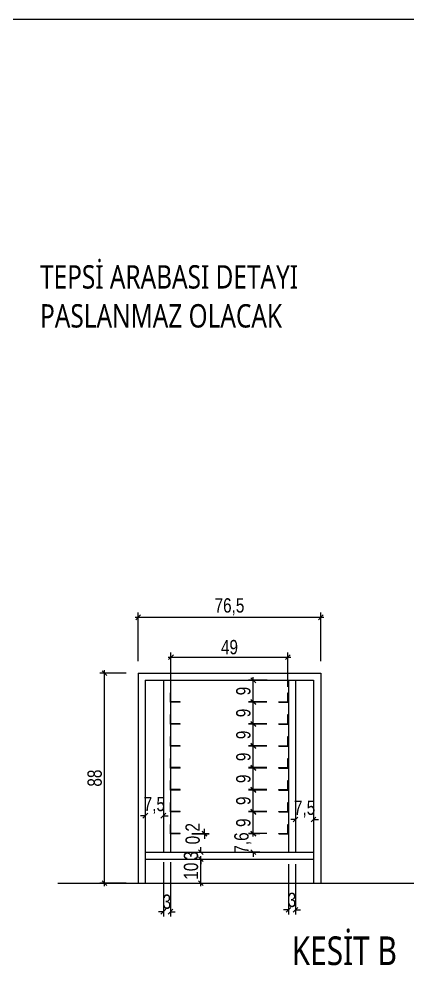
# Model space of a CAD drawing. Header units: millimetres. Extents: x 41040 to 41919, y 7009 to 7815.
# Drawn here: x 41462.3 to 41625, y 7410.8 to 7815.5 of the extents above; entities that cross this region are included whole.
import ezdxf

# ---------------------------------------------------------------- set-up
doc = ezdxf.new("R2010")
doc.units = ezdxf.units.MM
for name, color, linetype, lineweight in [('BO_Duvar', 6, 'Continuous', 25), ('olcu', 251, 'Continuous', 20), ('t_mutfak ekipmanları', 167, 'Continuous', 25), ('text', 1, 'Continuous', 20)]:
    doc.layers.add(name, color=color, linetype=linetype, lineweight=lineweight)
doc.styles.add('ATU', font='GOTHIC.TTF', dxfattribs={"width": 0.8})
doc.styles.add('UBN', font='GOTHIC.TTF', dxfattribs={"width": 0.8})
doc.dimstyles.new('U_DIM_1_20', dxfattribs={"dimtxt": 6, "dimasz": 2, "dimexe": 2, "dimexo": 5, "dimgap": 1, "dimtad": 1, "dimdec": 1, "dimzin": 11, "dimtxsty": 'ATU', "dimblk": 'OBLIQUE', "dimcen": 1.5, "dimdle": 1.25, "dimclrd": 251, "dimclre": 251, "dimclrt": 1, "dimadec": 0, "dimazin": 0, "dimtfac": 1.25, "dimtdec": 1, "dimtix": 1, "dimtofl": 0, "dimtmove": 1, "dimatfit": 3, "dimldrblk": 'OBLIQUE', "dimfxl": 5, "dimtolj": 1, "dimtzin": 0, "dimarcsym": 0})

# ---------------------------------------------------------------- blocks, each defined once
blk = doc.blocks.new('_Oblique')
at = {"color": 0, "linetype": 'ByBlock', "lineweight": -2}
blk.add_line((-0.5, -0.5), (0.5, 0.5), dxfattribs=at)
blk = doc.blocks.new('*D2374')
at = {"layer": 'Defpoints', "color": 0, "transparency": 16777216}
for p in [(41533.75, 7463.41), (41538.41, 7463.41), (41533.75, 7453.41)]:
    blk.add_point(p, dxfattribs=at)
at = {"layer": 'olcu', "color": 251, "lineweight": -2, "transparency": 16777216}
for p, q in [((41538.41, 7452.16), (41538.41, 7464.66)), ((41538.75, 7463.41), (41540.41, 7463.41)), ((41538.75, 7453.41), (41540.41, 7453.41))]:
    blk.add_line(p, q, dxfattribs=at)
at = {"layer": 'olcu', "color": 251, "lineweight": -2, "transparency": 16777216, "xscale": 2, "yscale": 2, "zscale": 2}
for p, rotation in [((41538.41, 7463.41), 90), ((41538.41, 7453.41), 270)]:
    blk.add_blockref('_Oblique', p, dxfattribs=dict(at, rotation=rotation))
at = {"layer": 'olcu', "color": 1, "transparency": 16777216, "insert": (41534.26, 7458.41), "char_height": 6, "attachment_point": 5, "rotation": 90, "style": 'ATU'}
blk.add_mtext('\\A1;10', dxfattribs=at)
blk = doc.blocks.new('*D2375')
at = {"layer": 'Defpoints', "color": 0, "transparency": 16777216}
for p in [(41538.41, 7466.41), (41539.12, 7466.41), (41539.12, 7463.41)]:
    blk.add_point(p, dxfattribs=at)
at = {"layer": 'olcu', "color": 251, "lineweight": -2, "transparency": 16777216}
for p, q in [((41534.12, 7466.41), (41536.41, 7466.41)), ((41538.41, 7466.41), (41538.41, 7468.41)), ((41534.12, 7463.41), (41536.41, 7463.41)), ((41538.41, 7463.41), (41538.41, 7461.41))]:
    blk.add_line(p, q, dxfattribs=at)
at = {"layer": 'olcu', "color": 251, "lineweight": -2, "transparency": 16777216, "xscale": 2, "yscale": 2, "zscale": 2}
for p, rotation in [((41538.41, 7466.41), 270), ((41538.41, 7463.41), 90)]:
    blk.add_blockref('_Oblique', p, dxfattribs=dict(at, rotation=rotation))
at = {"layer": 'olcu', "color": 1, "transparency": 16777216, "insert": (41534.26, 7464.91), "char_height": 6, "attachment_point": 5, "rotation": 90, "style": 'ATU'}
blk.add_mtext('\\A1;3', dxfattribs=at)
blk = doc.blocks.new('*D2376')
at = {"layer": 'Defpoints', "color": 0, "transparency": 16777216}
for p in [(41568.07, 7474.01), (41560.36, 7466.41), (41568.07, 7466.41)]:
    blk.add_point(p, dxfattribs=at)
at = {"layer": 'olcu', "color": 251, "lineweight": -2, "transparency": 16777216}
for p, q in [((41563.07, 7474.01), (41558.36, 7474.01)), ((41560.36, 7474.01), (41560.36, 7476.01)), ((41563.07, 7466.41), (41558.36, 7466.41)), ((41560.36, 7466.41), (41560.36, 7464.41))]:
    blk.add_line(p, q, dxfattribs=at)
at = {"layer": 'olcu', "color": 251, "lineweight": -2, "transparency": 16777216, "xscale": 2, "yscale": 2, "zscale": 2}
for p, rotation in [((41560.36, 7474.01), 270), ((41560.36, 7466.41), 90)]:
    blk.add_blockref('_Oblique', p, dxfattribs=dict(at, rotation=rotation))
at = {"layer": 'olcu', "color": 1, "transparency": 16777216, "insert": (41555.93, 7470.21), "char_height": 6, "attachment_point": 5, "rotation": 90, "style": 'ATU'}
blk.add_mtext('\\A1;7,6', dxfattribs=at)
blk = doc.blocks.new('*D2377')
at = {"layer": 'Defpoints', "color": 0, "transparency": 16777216}
for p in [(41529.66, 7474.21), (41529.66, 7474.01), (41539.9, 7474.21)]:
    blk.add_point(p, dxfattribs=at)
at = {"layer": 'olcu', "color": 251, "lineweight": -2, "transparency": 16777216}
for p, q in [((41534.66, 7474.21), (41541.9, 7474.21)), ((41534.66, 7474.01), (41541.9, 7474.01)), ((41539.9, 7474.21), (41539.9, 7476.21)), ((41539.9, 7474.01), (41539.9, 7472.01))]:
    blk.add_line(p, q, dxfattribs=at)
at = {"layer": 'olcu', "color": 251, "lineweight": -2, "transparency": 16777216, "xscale": 2, "yscale": 2, "zscale": 2}
for p, rotation in [((41539.9, 7474.21), 270), ((41539.9, 7474.01), 90)]:
    blk.add_blockref('_Oblique', p, dxfattribs=dict(at, rotation=rotation))
at = {"layer": 'olcu', "color": 1, "transparency": 16777216, "insert": (41535.47, 7474.11), "char_height": 6, "attachment_point": 5, "rotation": 90, "style": 'ATU'}
blk.add_mtext('\\A1;0,2', dxfattribs=at)
blk = doc.blocks.new('*D2378')
at = {"layer": 'Defpoints', "color": 0, "transparency": 16777216}
for p in [(41560.36, 7483.21), (41571.06, 7483.21), (41571.06, 7474.21)]:
    blk.add_point(p, dxfattribs=at)
at = {"layer": 'olcu', "color": 251, "lineweight": -2, "transparency": 16777216}
for p, q in [((41566.06, 7483.21), (41558.36, 7483.21)), ((41560.36, 7472.96), (41560.36, 7484.46)), ((41566.06, 7474.21), (41558.36, 7474.21))]:
    blk.add_line(p, q, dxfattribs=at)
at = {"layer": 'olcu', "color": 251, "lineweight": -2, "transparency": 16777216, "xscale": 2, "yscale": 2, "zscale": 2}
for p, rotation in [((41560.36, 7483.21), 90), ((41560.36, 7474.21), 270)]:
    blk.add_blockref('_Oblique', p, dxfattribs=dict(at, rotation=rotation))
at = {"layer": 'olcu', "color": 1, "transparency": 16777216, "insert": (41556.21, 7478.71), "char_height": 6, "attachment_point": 5, "rotation": 90, "style": 'ATU'}
blk.add_mtext('\\A1;9', dxfattribs=at)
blk = doc.blocks.new('*D2379')
at = {"layer": 'Defpoints', "color": 0, "transparency": 16777216}
for p in [(41560.36, 7492.41), (41571.06, 7492.41), (41571.06, 7483.41)]:
    blk.add_point(p, dxfattribs=at)
at = {"layer": 'olcu', "color": 251, "lineweight": -2, "transparency": 16777216}
for p, q in [((41566.06, 7492.41), (41558.36, 7492.41)), ((41560.36, 7482.16), (41560.36, 7493.66)), ((41566.06, 7483.41), (41558.36, 7483.41))]:
    blk.add_line(p, q, dxfattribs=at)
at = {"layer": 'olcu', "color": 251, "lineweight": -2, "transparency": 16777216, "xscale": 2, "yscale": 2, "zscale": 2}
for p, rotation in [((41560.36, 7492.41), 90), ((41560.36, 7483.41), 270)]:
    blk.add_blockref('_Oblique', p, dxfattribs=dict(at, rotation=rotation))
at = {"layer": 'olcu', "color": 1, "transparency": 16777216, "insert": (41556.21, 7487.91), "char_height": 6, "attachment_point": 5, "rotation": 90, "style": 'ATU'}
blk.add_mtext('\\A1;9', dxfattribs=at)
blk = doc.blocks.new('*D2380')
at = {"layer": 'Defpoints', "color": 0, "transparency": 16777216}
for p in [(41560.36, 7501.61), (41571.06, 7501.61), (41571.06, 7492.61)]:
    blk.add_point(p, dxfattribs=at)
at = {"layer": 'olcu', "color": 251, "lineweight": -2, "transparency": 16777216}
for p, q in [((41560.36, 7491.36), (41560.36, 7502.86)), ((41566.06, 7501.61), (41558.36, 7501.61)), ((41566.06, 7492.61), (41558.36, 7492.61))]:
    blk.add_line(p, q, dxfattribs=at)
at = {"layer": 'olcu', "color": 251, "lineweight": -2, "transparency": 16777216, "xscale": 2, "yscale": 2, "zscale": 2}
for p, rotation in [((41560.36, 7501.61), 90), ((41560.36, 7492.61), 270)]:
    blk.add_blockref('_Oblique', p, dxfattribs=dict(at, rotation=rotation))
at = {"layer": 'olcu', "color": 1, "transparency": 16777216, "insert": (41556.21, 7497.11), "char_height": 6, "attachment_point": 5, "rotation": 90, "style": 'ATU'}
blk.add_mtext('\\A1;9', dxfattribs=at)
blk = doc.blocks.new('*D2381')
at = {"layer": 'Defpoints', "color": 0, "transparency": 16777216}
for p in [(41560.36, 7510.81), (41571.06, 7510.81), (41571.06, 7501.81)]:
    blk.add_point(p, dxfattribs=at)
at = {"layer": 'olcu', "color": 251, "lineweight": -2, "transparency": 16777216}
for p, q in [((41566.06, 7510.81), (41558.36, 7510.81)), ((41560.36, 7500.56), (41560.36, 7512.06)), ((41566.06, 7501.81), (41558.36, 7501.81))]:
    blk.add_line(p, q, dxfattribs=at)
at = {"layer": 'olcu', "color": 251, "lineweight": -2, "transparency": 16777216, "xscale": 2, "yscale": 2, "zscale": 2}
for p, rotation in [((41560.36, 7510.81), 90), ((41560.36, 7501.81), 270)]:
    blk.add_blockref('_Oblique', p, dxfattribs=dict(at, rotation=rotation))
at = {"layer": 'olcu', "color": 1, "transparency": 16777216, "insert": (41556.21, 7506.31), "char_height": 6, "attachment_point": 5, "rotation": 90, "style": 'ATU'}
blk.add_mtext('\\A1;9', dxfattribs=at)
blk = doc.blocks.new('*D2382')
at = {"layer": 'Defpoints', "color": 0, "transparency": 16777216}
for p in [(41560.36, 7520.01), (41571.06, 7520.01), (41571.06, 7511.01)]:
    blk.add_point(p, dxfattribs=at)
at = {"layer": 'olcu', "color": 251, "lineweight": -2, "transparency": 16777216}
for p, q in [((41566.06, 7520.01), (41558.36, 7520.01)), ((41560.36, 7509.76), (41560.36, 7521.26)), ((41566.06, 7511.01), (41558.36, 7511.01))]:
    blk.add_line(p, q, dxfattribs=at)
at = {"layer": 'olcu', "color": 251, "lineweight": -2, "transparency": 16777216, "xscale": 2, "yscale": 2, "zscale": 2}
for p, rotation in [((41560.36, 7520.01), 90), ((41560.36, 7511.01), 270)]:
    blk.add_blockref('_Oblique', p, dxfattribs=dict(at, rotation=rotation))
at = {"layer": 'olcu', "color": 1, "transparency": 16777216, "insert": (41556.21, 7515.51), "char_height": 6, "attachment_point": 5, "rotation": 90, "style": 'ATU'}
blk.add_mtext('\\A1;9', dxfattribs=at)
blk = doc.blocks.new('*D2383')
at = {"layer": 'Defpoints', "color": 0, "transparency": 16777216}
for p in [(41560.36, 7529.21), (41571.06, 7529.21), (41571.06, 7520.21)]:
    blk.add_point(p, dxfattribs=at)
at = {"layer": 'olcu', "color": 251, "lineweight": -2, "transparency": 16777216}
for p, q in [((41566.06, 7529.21), (41558.36, 7529.21)), ((41560.36, 7518.96), (41560.36, 7530.46)), ((41566.06, 7520.21), (41558.36, 7520.21))]:
    blk.add_line(p, q, dxfattribs=at)
at = {"layer": 'olcu', "color": 251, "lineweight": -2, "transparency": 16777216, "xscale": 2, "yscale": 2, "zscale": 2}
for p, rotation in [((41560.36, 7529.21), 90), ((41560.36, 7520.21), 270)]:
    blk.add_blockref('_Oblique', p, dxfattribs=dict(at, rotation=rotation))
at = {"layer": 'olcu', "color": 1, "transparency": 16777216, "insert": (41556.21, 7524.71), "char_height": 6, "attachment_point": 5, "rotation": 90, "style": 'ATU'}
blk.add_mtext('\\A1;9', dxfattribs=at)
blk = doc.blocks.new('*D2384')
at = {"layer": 'Defpoints', "color": 0, "transparency": 16777216}
for p in [(41560.36, 7538.41), (41571.17, 7538.41), (41571.06, 7529.41)]:
    blk.add_point(p, dxfattribs=at)
at = {"layer": 'olcu', "color": 251, "lineweight": -2, "transparency": 16777216}
for p, q in [((41560.36, 7528.16), (41560.36, 7539.66)), ((41566.17, 7538.41), (41558.36, 7538.41)), ((41566.06, 7529.41), (41558.36, 7529.41))]:
    blk.add_line(p, q, dxfattribs=at)
at = {"layer": 'olcu', "color": 251, "lineweight": -2, "transparency": 16777216, "xscale": 2, "yscale": 2, "zscale": 2}
for p, rotation in [((41560.36, 7538.41), 90), ((41560.36, 7529.41), 270)]:
    blk.add_blockref('_Oblique', p, dxfattribs=dict(at, rotation=rotation))
at = {"layer": 'olcu', "color": 1, "transparency": 16777216, "insert": (41556.21, 7533.91), "char_height": 6, "attachment_point": 5, "rotation": 90, "style": 'ATU'}
blk.add_mtext('\\A1;9', dxfattribs=at)
blk = doc.blocks.new('*D2391')
at = {"layer": 'Defpoints', "color": 0, "transparency": 16777216}
for p in [(41574.86, 7548.13), (41525.86, 7530.61), (41574.86, 7530.61)]:
    blk.add_point(p, dxfattribs=at)
at = {"layer": 'olcu', "color": 251, "lineweight": -2, "transparency": 16777216}
for p, q in [((41524.61, 7548.13), (41576.11, 7548.13)), ((41525.86, 7535.61), (41525.86, 7550.13)), ((41574.86, 7535.61), (41574.86, 7550.13))]:
    blk.add_line(p, q, dxfattribs=at)
at = {"layer": 'olcu', "color": 251, "lineweight": -2, "transparency": 16777216, "xscale": 2, "yscale": 2, "zscale": 2, "rotation": 180}
blk.add_blockref('_Oblique', (41525.86, 7548.13), dxfattribs=at)
at = {"layer": 'olcu', "color": 251, "lineweight": -2, "transparency": 16777216, "xscale": 2, "yscale": 2, "zscale": 2}
blk.add_blockref('_Oblique', (41574.86, 7548.13), dxfattribs=at)
at = {"layer": 'olcu', "color": 1, "transparency": 16777216, "insert": (41550.36, 7552.28), "char_height": 6, "attachment_point": 5, "style": 'ATU'}
blk.add_mtext('\\A1;49', dxfattribs=at)
blk = doc.blocks.new('*D2392')
at = {"layer": 'Defpoints', "color": 0, "transparency": 16777216}
for p in [(41588.61, 7564.81), (41512.11, 7541.41), (41588.61, 7541.41)]:
    blk.add_point(p, dxfattribs=at)
at = {"layer": 'olcu', "color": 251, "lineweight": -2, "transparency": 16777216}
for p, q in [((41510.86, 7564.81), (41589.86, 7564.81)), ((41512.11, 7546.41), (41512.11, 7566.81)), ((41588.61, 7546.41), (41588.61, 7566.81))]:
    blk.add_line(p, q, dxfattribs=at)
at = {"layer": 'olcu', "color": 251, "lineweight": -2, "transparency": 16777216, "xscale": 2, "yscale": 2, "zscale": 2, "rotation": 180}
blk.add_blockref('_Oblique', (41512.11, 7564.81), dxfattribs=at)
at = {"layer": 'olcu', "color": 251, "lineweight": -2, "transparency": 16777216, "xscale": 2, "yscale": 2, "zscale": 2}
blk.add_blockref('_Oblique', (41588.61, 7564.81), dxfattribs=at)
at = {"layer": 'olcu', "color": 1, "transparency": 16777216, "insert": (41550.36, 7569.24), "char_height": 6, "attachment_point": 5, "style": 'ATU'}
blk.add_mtext('\\A1;76,5', dxfattribs=at)
blk = doc.blocks.new('*D2393')
at = {"layer": 'Defpoints', "color": 0, "transparency": 16777216}
for p in [(41515.11, 7484.74), (41522.66, 7484.74), (41522.66, 7481.65)]:
    blk.add_point(p, dxfattribs=at)
at = {"layer": 'olcu', "color": 251, "lineweight": -2, "transparency": 16777216}
for p, q in [((41515.11, 7481.65), (41513.11, 7481.65)), ((41515.11, 7479.74), (41515.11, 7479.65)), ((41522.66, 7481.65), (41524.66, 7481.65)), ((41522.66, 7479.74), (41522.66, 7479.65))]:
    blk.add_line(p, q, dxfattribs=at)
at = {"layer": 'olcu', "color": 251, "lineweight": -2, "transparency": 16777216, "xscale": 2, "yscale": 2, "zscale": 2}
blk.add_blockref('_Oblique', (41515.11, 7481.65), dxfattribs=at)
at = {"layer": 'olcu', "color": 251, "lineweight": -2, "transparency": 16777216, "xscale": 2, "yscale": 2, "zscale": 2, "rotation": 180}
blk.add_blockref('_Oblique', (41522.66, 7481.65), dxfattribs=at)
at = {"layer": 'olcu', "color": 1, "transparency": 16777216, "insert": (41518.88, 7486), "char_height": 6, "attachment_point": 5, "style": 'ATU'}
blk.add_mtext('\\A1;7,5', dxfattribs=at)
blk = doc.blocks.new('*D2394')
at = {"layer": 'Defpoints', "color": 0, "transparency": 16777216}
for p in [(41578.06, 7479.04), (41585.61, 7480.09), (41585.61, 7479.04)]:
    blk.add_point(p, dxfattribs=at)
at = {"layer": 'olcu', "color": 251, "lineweight": -2, "transparency": 16777216}
for p, q in [((41578.06, 7484.04), (41578.06, 7482.09)), ((41585.61, 7484.04), (41585.61, 7482.09)), ((41578.06, 7480.09), (41576.06, 7480.09)), ((41585.61, 7480.09), (41587.61, 7480.09))]:
    blk.add_line(p, q, dxfattribs=at)
at = {"layer": 'olcu', "color": 251, "lineweight": -2, "transparency": 16777216, "xscale": 2, "yscale": 2, "zscale": 2}
blk.add_blockref('_Oblique', (41578.06, 7480.09), dxfattribs=at)
at = {"layer": 'olcu', "color": 251, "lineweight": -2, "transparency": 16777216, "xscale": 2, "yscale": 2, "zscale": 2, "rotation": 180}
blk.add_blockref('_Oblique', (41585.61, 7480.09), dxfattribs=at)
at = {"layer": 'olcu', "color": 1, "transparency": 16777216, "insert": (41581.83, 7484.44), "char_height": 6, "attachment_point": 5, "style": 'ATU'}
blk.add_mtext('\\A1;7,5', dxfattribs=at)
blk = doc.blocks.new('*D2395')
at = {"layer": 'Defpoints', "color": 0, "transparency": 16777216}
for p in [(41522.66, 7467.2), (41525.66, 7467.2), (41525.66, 7441.43)]:
    blk.add_point(p, dxfattribs=at)
at = {"layer": 'olcu', "color": 251, "lineweight": -2, "transparency": 16777216}
for p, q in [((41522.66, 7462.2), (41522.66, 7439.43)), ((41525.66, 7462.2), (41525.66, 7439.43)), ((41522.66, 7441.43), (41520.66, 7441.43)), ((41525.66, 7441.43), (41527.66, 7441.43))]:
    blk.add_line(p, q, dxfattribs=at)
at = {"layer": 'olcu', "color": 251, "lineweight": -2, "transparency": 16777216, "xscale": 2, "yscale": 2, "zscale": 2}
blk.add_blockref('_Oblique', (41522.66, 7441.43), dxfattribs=at)
at = {"layer": 'olcu', "color": 251, "lineweight": -2, "transparency": 16777216, "xscale": 2, "yscale": 2, "zscale": 2, "rotation": 180}
blk.add_blockref('_Oblique', (41525.66, 7441.43), dxfattribs=at)
at = {"layer": 'olcu', "color": 1, "transparency": 16777216, "insert": (41524.16, 7445.58), "char_height": 6, "attachment_point": 5, "style": 'ATU'}
blk.add_mtext('\\A1;3', dxfattribs=at)
blk = doc.blocks.new('*D2396')
at = {"layer": 'Defpoints', "color": 0, "transparency": 16777216}
for p in [(41575.06, 7466.41), (41578.06, 7466.41), (41578.06, 7442.18)]:
    blk.add_point(p, dxfattribs=at)
at = {"layer": 'olcu', "color": 251, "lineweight": -2, "transparency": 16777216}
for p, q in [((41575.06, 7461.41), (41575.06, 7440.18)), ((41578.06, 7461.41), (41578.06, 7440.18)), ((41575.06, 7442.18), (41573.06, 7442.18)), ((41578.06, 7442.18), (41580.06, 7442.18))]:
    blk.add_line(p, q, dxfattribs=at)
at = {"layer": 'olcu', "color": 251, "lineweight": -2, "transparency": 16777216, "xscale": 2, "yscale": 2, "zscale": 2}
blk.add_blockref('_Oblique', (41575.06, 7442.18), dxfattribs=at)
at = {"layer": 'olcu', "color": 251, "lineweight": -2, "transparency": 16777216, "xscale": 2, "yscale": 2, "zscale": 2, "rotation": 180}
blk.add_blockref('_Oblique', (41578.06, 7442.18), dxfattribs=at)
at = {"layer": 'olcu', "color": 1, "transparency": 16777216, "insert": (41576.56, 7446.33), "char_height": 6, "attachment_point": 5, "style": 'ATU'}
blk.add_mtext('\\A1;3', dxfattribs=at)
blk = doc.blocks.new('*D2397')
at = {"layer": 'Defpoints', "color": 0, "transparency": 16777216}
for p in [(41498.05, 7541.41), (41512.11, 7541.41), (41512.11, 7453.41)]:
    blk.add_point(p, dxfattribs=at)
at = {"layer": 'olcu', "color": 251, "lineweight": -2, "transparency": 16777216}
for p, q in [((41507.11, 7541.41), (41496.05, 7541.41)), ((41498.05, 7452.16), (41498.05, 7542.66)), ((41507.11, 7453.41), (41496.05, 7453.41))]:
    blk.add_line(p, q, dxfattribs=at)
at = {"layer": 'olcu', "color": 251, "lineweight": -2, "transparency": 16777216, "xscale": 2, "yscale": 2, "zscale": 2}
for p, rotation in [((41498.05, 7541.41), 90), ((41498.05, 7453.41), 270)]:
    blk.add_blockref('_Oblique', p, dxfattribs=dict(at, rotation=rotation))
at = {"layer": 'olcu', "color": 1, "transparency": 16777216, "insert": (41493.9, 7497.41), "char_height": 6, "attachment_point": 5, "rotation": 90, "style": 'ATU'}
blk.add_mtext('\\A1;88', dxfattribs=at)

msp = doc.modelspace()

# ---------------------------------------------------------------- linework, layer by layer
at = {"layer": 'BO_Duvar'}
msp.add_line((41478.46, 7453.41), (41825.82, 7453.41), dxfattribs=at)
at = {"layer": 'Defpoints'}
msp.add_lwpolyline([(41089.86, 7815.48), (41908.13, 7815.48), (41908.13, 7009.08), (41089.86, 7009.08)], close=True, dxfattribs=at)
at = {"layer": 't_mutfak ekipmanları'}
for p, q in [((41512.11, 7541.41), (41512.11, 7453.41)), ((41512.11, 7541.41), (41588.61, 7541.41)), ((41588.61, 7541.41), (41588.61, 7453.41)), ((41515.11, 7538.41), (41515.11, 7453.41)), ((41515.11, 7538.41), (41585.61, 7538.41)), ((41522.66, 7538.41), (41522.66, 7466.41)), ((41525.66, 7538.41), (41525.66, 7466.41)), ((41575.06, 7538.41), (41575.06, 7466.41)), ((41578.06, 7538.41), (41578.06, 7466.41)), ((41585.61, 7538.41), (41585.61, 7453.41)), ((41525.66, 7529.21), (41525.66, 7533.21)), ((41525.86, 7533.21), (41525.66, 7533.21)), ((41525.86, 7529.41), (41525.86, 7533.21)), ((41574.86, 7529.41), (41574.86, 7533.21)), ((41574.86, 7533.21), (41575.06, 7533.21)), ((41575.06, 7529.21), (41575.06, 7533.21)), ((41529.66, 7529.21), (41525.66, 7529.21)), ((41529.66, 7529.41), (41525.86, 7529.41)), ((41529.66, 7529.21), (41529.66, 7529.41)), ((41571.06, 7529.41), (41574.86, 7529.41)), ((41571.06, 7529.21), (41571.06, 7529.41)), ((41571.06, 7529.21), (41575.06, 7529.21)), ((41525.66, 7520.01), (41525.66, 7524.01)), ((41525.86, 7524.01), (41525.66, 7524.01)), ((41525.86, 7520.21), (41525.86, 7524.01)), ((41574.86, 7520.21), (41574.86, 7524.01)), ((41574.86, 7524.01), (41575.06, 7524.01)), ((41575.06, 7520.01), (41575.06, 7524.01)), ((41529.66, 7520.01), (41525.66, 7520.01)), ((41529.66, 7520.21), (41525.86, 7520.21)), ((41529.66, 7520.01), (41529.66, 7520.21)), ((41571.06, 7520.21), (41574.86, 7520.21)), ((41571.06, 7520.01), (41571.06, 7520.21)), ((41571.06, 7520.01), (41575.06, 7520.01)), ((41525.66, 7510.81), (41525.66, 7514.81)), ((41525.86, 7514.81), (41525.66, 7514.81)), ((41525.86, 7511.01), (41525.86, 7514.81)), ((41574.86, 7511.01), (41574.86, 7514.81)), ((41574.86, 7514.81), (41575.06, 7514.81)), ((41575.06, 7510.81), (41575.06, 7514.81)), ((41529.66, 7510.81), (41525.66, 7510.81)), ((41529.66, 7511.01), (41525.86, 7511.01)), ((41529.66, 7510.81), (41529.66, 7511.01)), ((41571.06, 7511.01), (41574.86, 7511.01)), ((41571.06, 7510.81), (41571.06, 7511.01)), ((41571.06, 7510.81), (41575.06, 7510.81)), ((41525.66, 7501.61), (41525.66, 7505.61)), ((41525.86, 7505.61), (41525.66, 7505.61)), ((41525.86, 7501.81), (41525.86, 7505.61)), ((41574.86, 7501.81), (41574.86, 7505.61)), ((41574.86, 7505.61), (41575.06, 7505.61)), ((41575.06, 7501.61), (41575.06, 7505.61)), ((41529.66, 7501.61), (41525.66, 7501.61)), ((41529.66, 7501.81), (41525.86, 7501.81)), ((41529.66, 7501.61), (41529.66, 7501.81)), ((41571.06, 7501.81), (41574.86, 7501.81)), ((41571.06, 7501.61), (41571.06, 7501.81)), ((41571.06, 7501.61), (41575.06, 7501.61)), ((41525.66, 7492.41), (41525.66, 7496.41)), ((41525.86, 7496.41), (41525.66, 7496.41)), ((41525.86, 7492.61), (41525.86, 7496.41)), ((41574.86, 7492.61), (41574.86, 7496.41)), ((41574.86, 7496.41), (41575.06, 7496.41)), ((41575.06, 7492.41), (41575.06, 7496.41)), ((41529.66, 7492.41), (41525.66, 7492.41)), ((41529.66, 7492.61), (41525.86, 7492.61)), ((41529.66, 7492.41), (41529.66, 7492.61)), ((41571.06, 7492.61), (41574.86, 7492.61)), ((41571.06, 7492.41), (41571.06, 7492.61)), ((41571.06, 7492.41), (41575.06, 7492.41)), ((41525.66, 7483.21), (41525.66, 7487.21)), ((41525.86, 7487.21), (41525.66, 7487.21)), ((41525.86, 7483.41), (41525.86, 7487.21)), ((41574.86, 7483.41), (41574.86, 7487.21)), ((41574.86, 7487.21), (41575.06, 7487.21)), ((41575.06, 7483.21), (41575.06, 7487.21)), ((41529.66, 7483.21), (41525.66, 7483.21)), ((41529.66, 7483.41), (41525.86, 7483.41)), ((41529.66, 7483.21), (41529.66, 7483.41)), ((41571.06, 7483.41), (41574.86, 7483.41)), ((41571.06, 7483.21), (41571.06, 7483.41)), ((41571.06, 7483.21), (41575.06, 7483.21)), ((41525.66, 7474.01), (41525.66, 7478.01)), ((41525.86, 7478.01), (41525.66, 7478.01)), ((41525.86, 7474.21), (41525.86, 7478.01)), ((41574.86, 7474.21), (41574.86, 7478.01)), ((41574.86, 7478.01), (41575.06, 7478.01)), ((41575.06, 7474.01), (41575.06, 7478.01)), ((41529.66, 7474.01), (41525.66, 7474.01)), ((41529.66, 7474.21), (41525.86, 7474.21)), ((41529.66, 7474.01), (41529.66, 7474.21)), ((41571.06, 7474.21), (41574.86, 7474.21)), ((41571.06, 7474.01), (41571.06, 7474.21)), ((41571.06, 7474.01), (41575.06, 7474.01)), ((41515.11, 7466.41), (41585.61, 7466.41)), ((41515.11, 7463.41), (41585.61, 7463.41))]:
    msp.add_line(p, q, dxfattribs=at)

# ---------------------------------------------------------------- texts
at = {"layer": 'text', "style": 'UBN'}
for s, insert, char_height, width, attachment_point in [('{\\fLucida Sans Unicode|b0|i0|c162|p34;TEPSİ ARABASI DETAYI\\PPASLANMAZ OLACAK}', (41471, 7712.41), 9.8, 215.7838, 1), ('{\\fLucida Sans Unicode|b0|i0|c162|p34;KESİT B}', (41576.4, 7418.89), 12, 103.3826, 7)]:
    msp.add_mtext(s, dxfattribs=dict(at, insert=insert, char_height=char_height, width=width, attachment_point=attachment_point))

# ---------------------------------------------------------------- dimensions: what is measured, and where the dimension line sits
at = {"layer": 'olcu'}
for base, p1, p2, picture, middle in [((41588.61, 7564.81), (41512.11, 7541.41), (41588.61, 7541.41), '*D2392', (41550.36, 7569.24)), ((41574.86, 7548.13), (41525.86, 7530.61), (41574.86, 7530.61), '*D2391', (41550.36, 7552.28)), ((41522.6568109, 7481.6469458), (41515.106811, 7484.7439823), (41522.6568109, 7484.7439823), '*D2393', (41518.8818109, 7485.9977276)), ((41585.60681095, 7480.09249026), (41578.05681095, 7479.04460053), (41585.60681095, 7479.04460053), '*D2394', (41581.83181095, 7484.44327205)), ((41525.66, 7441.43), (41522.66, 7467.2), (41525.66, 7467.2), '*D2395', (41524.16, 7445.58)), ((41578.06, 7442.18), (41575.06, 7466.41), (41578.06, 7466.41), '*D2396', (41576.56, 7446.33))]:
    dim = msp.add_linear_dim(base=base, p1=p1, p2=p2, dimstyle='U_DIM_1_20', dxfattribs=at)
    dim.commit()
    dim.dimension.update_dxf_attribs({"geometry": picture, "text_midpoint": middle})
for base, p1, p2, picture, middle in [((41498.05, 7541.41), (41512.11, 7453.41), (41512.11, 7541.41), '*D2397', (41493.9, 7497.41)), ((41560.36, 7538.41), (41571.06, 7529.41), (41571.17, 7538.41), '*D2384', (41556.21, 7533.91)), ((41560.36, 7529.21), (41571.06, 7520.21), (41571.06, 7529.21), '*D2383', (41556.21, 7524.71)), ((41560.36, 7520.01), (41571.06, 7511.01), (41571.06, 7520.01), '*D2382', (41556.21, 7515.51)), ((41560.36, 7510.81), (41571.06, 7501.81), (41571.06, 7510.81), '*D2381', (41556.21, 7506.31)), ((41560.36, 7501.61), (41571.06, 7492.61), (41571.06, 7501.61), '*D2380', (41556.21, 7497.11)), ((41560.36, 7492.41), (41571.06, 7483.41), (41571.06, 7492.41), '*D2379', (41556.21, 7487.91)), ((41560.36, 7483.21), (41571.06, 7474.21), (41571.06, 7483.21), '*D2378', (41556.21, 7478.71)), ((41539.9, 7474.21), (41529.66, 7474.01), (41529.66, 7474.21), '*D2377', (41535.47, 7474.11)), ((41560.36, 7466.41), (41568.07, 7474.01), (41568.07, 7466.41), '*D2376', (41555.93, 7470.21)), ((41538.41, 7466.41), (41539.12, 7463.41), (41539.12, 7466.41), '*D2375', (41534.26, 7464.91)), ((41538.41, 7463.41), (41533.75, 7453.41), (41533.75, 7463.41), '*D2374', (41534.26, 7458.41))]:
    dim = msp.add_linear_dim(base=base, p1=p1, p2=p2, angle=90, dimstyle='U_DIM_1_20', dxfattribs=at)
    dim.commit()
    dim.dimension.update_dxf_attribs({"geometry": picture, "text_midpoint": middle})

doc.saveas('drawing.dxf')
